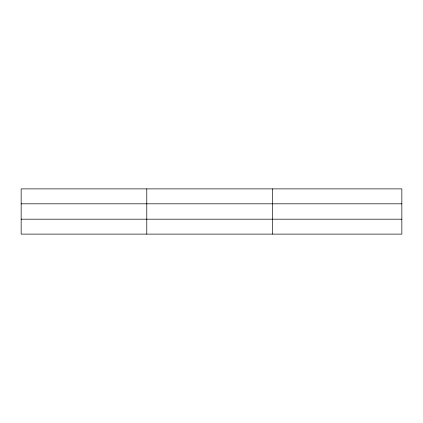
<?xml version="1.0" encoding="UTF-8"?>
<svg xmlns="http://www.w3.org/2000/svg" width="423" height="423" viewBox="0 0 423 423"><rect width="100%" height="100%" fill="white"/><g stroke="black" fill="none" stroke-linecap="round" stroke-linejoin="round"><path stroke-width="0.63" d="M146.781 188.885L146.781 234.115M272.412 188.885L272.412 234.115M401.85 219.188L401.85 234.115L21.15 234.115L21.15 188.885L401.85 188.885L401.85 219.188L21.15 219.188M21.15 203.812L401.85 203.812"/></g></svg>
